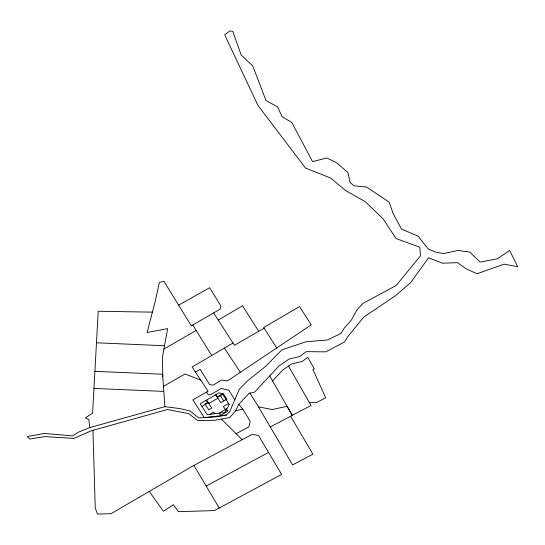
<?xml version="1.0" encoding="UTF-8"?>
<svg xmlns="http://www.w3.org/2000/svg" width="545" height="545" viewBox="0 0 545 545"><rect width="100%" height="100%" fill="white"/><g stroke="black" fill="none" stroke-linecap="round" stroke-linejoin="round"><path stroke-width="0.82" d="M235.665 410.814L238.819 404.227L249.106 393.333L254.604 392.128L278.979 365.947L289.034 359.107L299.791 356.416L306.256 351.648L325.801 351.859L344.508 341.947L348.017 336.374L363.706 317.135L395.091 296.037L410.664 282.63L428.574 257.771L442.322 263.194L457.528 262.663L466.241 268.896L477.038 273.74L504.098 264.155L517.75 266.743L509.63 250.489L497.456 258.78L480.07 262.104L469.797 252.062L457.998 250.455L443.63 253.561L436.102 252.267L428.091 248.888L418.233 236.21L401.556 229.104L392.993 213.32L389.287 202.256L366.587 187.03L353.882 185.797L349.979 182.119L347.962 172.683L336.769 162.778L326.775 158.002L312.571 161.633L291.759 122.414L282.085 116.705L277.575 106.854L266.035 100.627L252.737 65.891L241.108 54.868L232.817 31.412L230.004 30.922L224.697 34.819L257.894 105.321L305.479 168.051L330.488 177.963L345.796 190.634L365.245 201.664L383.067 218.79L396.058 238.533L419.82 247.198L420.468 255.864L396.147 285.512L362.902 303.436L356.818 310.037L351.28 320.249L344.644 327.545L340.952 333.472L327.545 339.957L305.915 341.79L281.949 349.808L265.449 366.458L247.464 380.935L239.35 389.219L229.711 411.679L226.318 415.072L216.876 416.721L198.775 417.947L190.178 411.012L180.02 408.607L164.89 406.645L89.734 427.6L78.425 432.178L72.574 435.911L44.2 433.425L27.25 436.627L29.811 439.052L44.724 436.586L73.922 438.432L91.294 430.788L167.444 409.533L188.788 413.621L197.542 420.481L214.839 420.324L229.731 417.49L235.665 410.814L242.872 409.138L250.223 421.517L248.854 426.905L236.101 433.697M272.541 380.969L282.787 369.96L291.473 364.06L302.339 361.335L307.741 357.356L314.295 368.767L312.844 369.34L325.672 397.782L317.006 402.339L309.492 402.701M92.936 430.325L95.252 507.824L97.412 514.078L111.085 513.669L193.904 465.396L252.451 434.229L258.589 435.619L281.622 474.416L214.498 510.576L178.372 511.653L173.419 504.725L163.391 511.217L149.235 491.433M218.225 320.072L242.511 305.8L258.725 331.278L264.121 328.151M232.981 343.05L192.14 366.996L208.047 391.215L192.855 399.86L204.334 417.668L226.318 415.072M164.89 406.645L162.757 376.793L162.451 357.139L167.649 328.635L147.116 332.491L155.168 301.487L159.392 282.467L163.922 281.247L191.329 325.849L220.153 309.117L220.936 306.052L209.641 287.726L178.61 305.152M208.04 402.264L205.015 404.022L208.708 409.751L211.726 407.987L206.616 400.057M217.101 396.971L223.137 393.449L226.829 399.178L220.793 402.701L215.677 394.764M201.909 406.42L207.836 402.966L206.133 400.337M222.687 394.301L217.496 397.325L215.8 394.696M208.83 403.491L217.891 398.204M210.057 414.282L213.742 412.129L214.764 413.723M228.593 403.464L223.402 406.488L226.012 410.528M163.929 349.032L196.207 330.434M258.725 331.278L234.425 345.292L213.633 312.925M163.439 386.344L185.014 373.979L200.744 380.097M195.451 372.031L200.213 369.381L209.641 384.606L213.122 385.179L221.556 380.015L227.578 380.846L311.284 324.868L299.518 306.569L263.691 327.484L276.744 347.969M206.187 486.079L268.562 452.418M270.279 426.926L311.079 405.46L288.475 366.097M152.362 312.135L98.216 311.256L92.602 413.13L85.367 417.845L88.855 419.602L89.734 427.6M96.479 342.771L164.529 345.748M94.905 371.336L162.717 374.252L162.757 376.793M93.965 388.428L163.8 391.399M249.951 393.149L258.48 406.836L272.241 409.561L287.092 406.298L292.284 415.351L269.666 375.948M221.372 419.085L242.157 439.713M238.751 404.37L242.872 409.138M224.383 348.085L240.338 372.317M206.528 392.08L208.21 394.641L210.424 394.832L221.141 388.462L228.832 390.227L234.806 399.805M220.119 395.214L223.811 400.936M192.848 325.011L211.698 355.524M193.904 465.396L219.219 508.042M290.621 416.223L312.919 454.189L292.576 464.892L258.48 406.836M229.207 404.417L224.969 412.517L207.189 414.616L200.213 403.791L218.961 392.85L222.237 393.599L229.207 404.417M226.427 408.873L219.179 413.103L220.657 415.392L227.905 411.162L226.427 408.873"/></g></svg>
